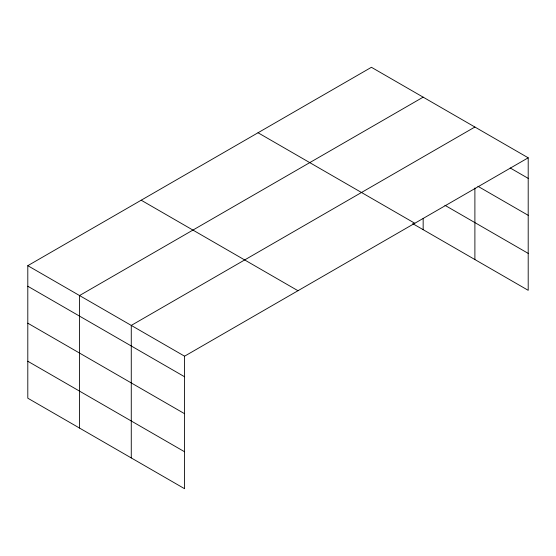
<?xml version="1.0" encoding="UTF-8"?>
<svg xmlns="http://www.w3.org/2000/svg" width="556" height="556" viewBox="0 0 556 556"><rect width="100%" height="100%" fill="white"/><g stroke="black" fill="none" stroke-linecap="round" stroke-linejoin="round"><path stroke-width="0.83" d="M27.8 265.678L184.578 356.188L184.578 488.71L27.8 398.2L27.8 265.678L371.422 67.29L528.2 157.8L528.2 290.322L412.663 223.616M423.158 97.154L79.536 295.549L79.536 428.071M474.893 127.025L131.272 325.413L131.272 457.935M184.578 356.188L528.2 157.8M510.179 167.968L528.2 178.372M477.896 186.274L528.2 215.318M444.904 205.289L528.2 253.383M258.026 132.752L414.804 223.269M141.196 200.209L297.974 290.719M27.8 286.25L184.578 376.76M27.8 323.196L184.578 413.706M27.8 361.254L184.578 451.771M474.893 188.004L474.893 259.548M423.158 218.508L423.158 229.677"/></g></svg>
